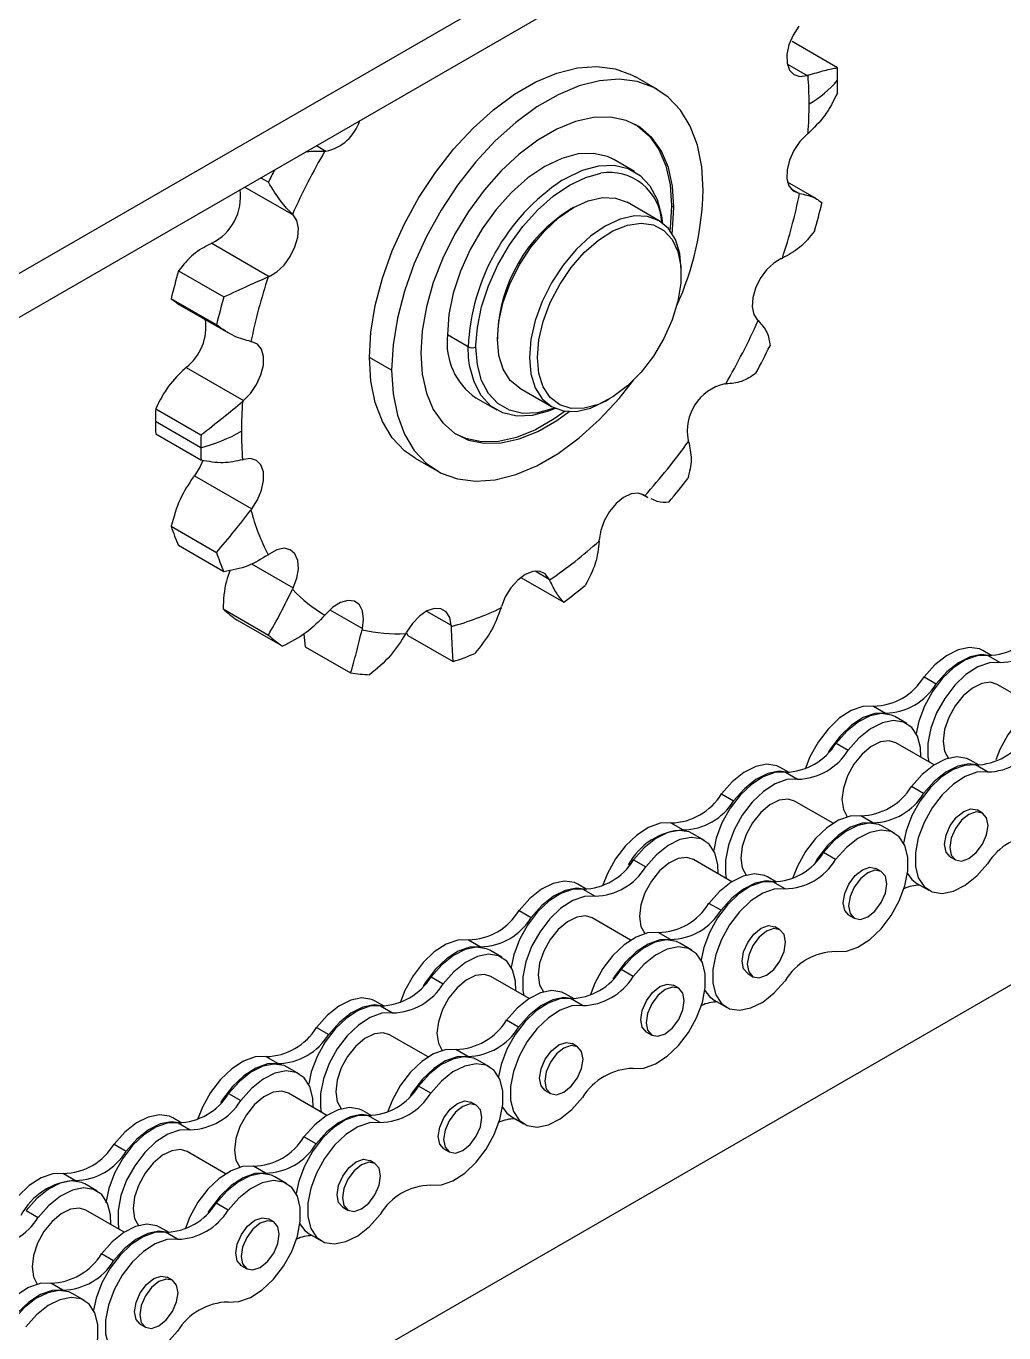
# Model space of a CAD drawing. Header units: metres. Extents: x 0 to 21025, y 0 to 14850.
# Drawn here: x 14097.8 to 14184.5, y 6069.7 to 6185.7 of the extents above; entities that cross this region are included whole.
import ezdxf

# ---------------------------------------------------------------- set-up
doc = ezdxf.new("R2010")
doc.units = ezdxf.units.M
doc.header["$LTSCALE"] = 25
doc.layers.add('SL4', color=4, linetype='Continuous')

msp = doc.modelspace()

# ---------------------------------------------------------------- linework, layer by layer
at = {"layer": 'SL4'}
for p, q in [((14013.024, 6115.163), (14494.867, 6393.325)), ((14013.024, 6111.274), (14498.384, 6391.467)), ((14111.687, 6058.206), (14670.129, 6380.588)), ((14169.779, 6181.998), (14165.758, 6184.319)), ((14165.342, 6182.311), (14167.081, 6181.307)), ((14153.822, 6180.068), (14151.863, 6181.199)), ((14123.566, 6175.088), (14124.401, 6174.606)), ((14151.771, 6172.79), (14149.932, 6173.851)), ((14119.308, 6171.835), (14118.619, 6172.233)), ((14117.202, 6171.415), (14121.498, 6168.935)), ((14167.917, 6170.37), (14165.363, 6171.845)), ((14165.646, 6171.26), (14166.347, 6170.856)), ((14153.954, 6168.424), (14151.125, 6170.057)), ((14146.362, 6169.584), (14146.009, 6169.38)), ((14155.054, 6169.755), (14155.279, 6169.624)), ((14114.284, 6166.426), (14119.382, 6163.483)), ((14155.927, 6163.655), (14155.927, 6164.063)), ((14111.341, 6163.985), (14115.362, 6161.664)), ((14114.699, 6159.176), (14110.678, 6161.498)), ((14110.678, 6161.498), (14111.192, 6161.158)), ((14111.169, 6161.119), (14115.714, 6158.496)), ((14137.027, 6157.225), (14135.188, 6158.286)), ((14139.628, 6158.328), (14139.628, 6157.919)), ((14137.066, 6156.294), (14137.027, 6157.225)), ((14137.718, 6157.225), (14137.719, 6157.388)), ((14130.231, 6155.164), (14128.272, 6156.295)), ((14112.005, 6155.398), (14117.103, 6152.455)), ((14137.718, 6152.694), (14139.557, 6151.632)), ((14141.601, 6153.558), (14144.429, 6151.926)), ((14149.193, 6152.398), (14149.546, 6152.602)), ((14109.308, 6151.731), (14113.328, 6149.41)), ((14113.312, 6148.28), (14109.291, 6150.602)), ((14113.328, 6147.17), (14109.308, 6149.491)), ((14132.321, 6147.347), (14134.28, 6146.216)), ((14112.739, 6145.795), (14117.838, 6142.852)), ((14152.384, 6144.189), (14152.962, 6143.855)), ((14152.49, 6144.144), (14152.631, 6144.063)), ((14152.945, 6143.902), (14152.693, 6144.021)), ((14110.678, 6141.307), (14114.699, 6138.986)), ((14115.362, 6137.264), (14111.341, 6139.585)), ((14117.796, 6137.97), (14121.498, 6135.833)), ((14141.696, 6136.765), (14145.5, 6134.569)), ((14142.968, 6137.339), (14144.208, 6136.623)), ((14115.288, 6133.971), (14119.308, 6131.65)), ((14124.769, 6133.903), (14127.642, 6132.244)), ((14120.555, 6130.653), (14116.534, 6132.975)), ((14133.341, 6133.782), (14135.529, 6132.519)), ((14122.435, 6131.744), (14122.58, 6130.607)), ((14131.539, 6131.909), (14131.676, 6131.621)), ((14131.676, 6131.621), (14135.697, 6129.3)), ((14122.58, 6130.607), (14126.601, 6128.285)), ((14183.464, 6129.816), (14182.665, 6130.277)), ((14183.132, 6129.844), (14184.207, 6129.223)), ((14177.46, 6127.934), (14178.535, 6127.314)), ((14187.349, 6125.31), (14183.942, 6127.277)), ((14172.97, 6125.342), (14174.044, 6124.722)), ((14175.941, 6123.79), (14174.867, 6124.411)), ((14169.662, 6122.067), (14170.737, 6121.447)), ((14178.368, 6120.126), (14174.961, 6122.093)), ((14182.348, 6120.091), (14181.549, 6120.553)), ((14183.091, 6119.499), (14182.016, 6120.119)), ((14165.504, 6119.447), (14164.704, 6119.909)), ((14165.172, 6119.475), (14166.246, 6118.855)), ((14177.419, 6117.589), (14176.344, 6118.21)), ((14159.499, 6117.566), (14160.574, 6116.945)), ((14169.388, 6114.942), (14165.981, 6116.908)), ((14172.929, 6114.997), (14171.854, 6115.618)), ((14182.641, 6115.856), (14182.176, 6116.125)), ((14155.009, 6114.974), (14156.084, 6114.353)), ((14174.826, 6114.066), (14173.751, 6114.686)), ((14157.981, 6113.422), (14156.906, 6114.042)), ((14169.621, 6111.723), (14168.546, 6112.343)), ((14179.777, 6111.97), (14180.243, 6111.702)), ((14151.701, 6111.699), (14152.776, 6111.079)), ((14160.408, 6109.757), (14157.001, 6111.724)), ((14173.661, 6110.672), (14173.195, 6110.941)), ((14147.543, 6109.079), (14146.744, 6109.541)), ((14164.388, 6109.723), (14163.588, 6110.185)), ((14165.131, 6109.131), (14164.056, 6109.751)), ((14176.812, 6109.616), (14177.886, 6108.996)), ((14147.211, 6109.107), (14148.286, 6108.486)), ((14159.458, 6107.221), (14158.383, 6107.841)), ((14141.539, 6107.197), (14142.614, 6106.577)), ((14151.428, 6104.573), (14148.021, 6106.54)), ((14170.797, 6106.786), (14171.263, 6106.518)), ((14154.968, 6104.629), (14153.893, 6105.249)), ((14164.681, 6105.488), (14164.215, 6105.757)), ((14137.049, 6104.605), (14138.123, 6103.985)), ((14156.865, 6103.697), (14155.79, 6104.318)), ((14140.02, 6103.053), (14138.946, 6103.674)), ((14151.66, 6101.354), (14150.585, 6101.975)), ((14161.817, 6101.602), (14162.283, 6101.333)), ((14133.741, 6101.331), (14134.816, 6100.71)), ((14142.447, 6099.389), (14139.04, 6101.356)), ((14155.701, 6100.304), (14155.235, 6100.572)), ((14129.583, 6098.711), (14128.783, 6099.172)), ((14146.427, 6099.355), (14145.628, 6099.816)), ((14147.17, 6098.762), (14146.095, 6099.383)), ((14158.851, 6099.248), (14159.926, 6098.628)), ((14129.251, 6098.739), (14130.325, 6098.118)), ((14123.578, 6096.829), (14124.653, 6096.209)), ((14141.498, 6096.853), (14140.423, 6097.473)), ((14133.467, 6094.205), (14130.06, 6096.172)), ((14152.837, 6096.418), (14153.302, 6096.149)), ((14137.008, 6094.261), (14135.933, 6094.881)), ((14146.72, 6095.119), (14146.255, 6095.388)), ((14119.088, 6094.237), (14120.163, 6093.616)), ((14122.06, 6092.685), (14120.985, 6093.305)), ((14138.905, 6093.329), (14137.83, 6093.95)), ((14124.487, 6089.021), (14121.08, 6090.987)), ((14133.7, 6090.986), (14132.625, 6091.606)), ((14143.856, 6091.234), (14144.322, 6090.965)), ((14115.78, 6090.962), (14116.855, 6090.342)), ((14137.74, 6089.935), (14137.274, 6090.204)), ((14111.622, 6088.342), (14110.823, 6088.804)), ((14128.467, 6088.986), (14127.667, 6089.448)), ((14129.21, 6088.394), (14128.135, 6089.014)), ((14140.891, 6088.88), (14141.965, 6088.259)), ((14111.29, 6088.37), (14112.365, 6087.75)), ((14105.618, 6086.461), (14106.693, 6085.84)), ((14123.537, 6086.484), (14122.462, 6087.105)), ((14115.507, 6083.837), (14112.1, 6085.803)), ((14134.876, 6086.05), (14135.342, 6085.781)), ((14119.047, 6083.892), (14117.972, 6084.513)), ((14128.76, 6084.751), (14128.294, 6085.02)), ((14101.128, 6083.869), (14102.202, 6083.248)), ((14104.099, 6082.317), (14103.025, 6082.937)), ((14120.944, 6082.961), (14119.869, 6083.581)), ((14097.82, 6080.594), (14098.895, 6079.973)), ((14106.526, 6078.652), (14103.119, 6080.619)), ((14115.739, 6080.618), (14114.664, 6081.238)), ((14125.896, 6080.865), (14126.362, 6080.597)), ((14119.78, 6079.567), (14119.314, 6079.836)), ((14110.506, 6078.618), (14109.707, 6079.08)), ((14111.249, 6078.025), (14110.174, 6078.646)), ((14122.93, 6078.511), (14124.005, 6077.891)), ((14105.577, 6076.116), (14104.502, 6076.736)), ((14116.916, 6075.681), (14117.381, 6075.412)), ((14101.087, 6073.524), (14100.012, 6074.144)), ((14110.799, 6074.383), (14110.334, 6074.651)), ((14102.984, 6072.592), (14101.909, 6073.213)), ((14107.935, 6070.497), (14108.401, 6070.228))]:
    msp.add_line(p, q, dxfattribs=at)
at = {"layer": 'SL4', "flags": 128}
for points in [[(14166.347, 6185.694), (14165.839, 6184.893), (14165.481, 6184.029), (14165.304, 6183.178), (14165.322, 6182.413), (14165.535, 6181.8), (14165.923, 6181.391), (14166.454, 6181.222), (14167.081, 6181.307)], [(14128.272, 6156.295), (14128.401, 6158.542), (14128.785, 6160.897), (14129.417, 6163.314), (14130.284, 6165.748), (14131.372, 6168.156), (14132.66, 6170.491), (14134.123, 6172.71), (14135.734, 6174.772), (14137.464, 6176.639), (14139.28, 6178.275), (14141.149, 6179.65), (14143.035, 6180.739), (14144.904, 6181.521), (14146.72, 6181.982), (14148.45, 6182.113), (14150.062, 6181.911), (14151.525, 6181.382), (14151.863, 6181.199)], [(14157.871, 6171.12), (14157.742, 6173.219), (14157.358, 6175.13), (14156.726, 6176.818), (14155.859, 6178.251), (14154.771, 6179.402), (14153.484, 6180.251), (14152.02, 6180.781), (14150.409, 6180.982), (14148.679, 6180.851), (14146.863, 6180.39), (14144.994, 6179.608), (14143.108, 6178.519), (14141.239, 6177.144), (14139.423, 6175.508), (14137.693, 6173.641), (14136.081, 6171.579), (14134.618, 6169.36), (14133.331, 6167.025), (14132.243, 6164.618), (14131.375, 6162.183), (14130.744, 6159.766), (14130.36, 6157.412), (14130.231, 6155.164)], [(14155.279, 6169.624), (14155.154, 6171.485), (14154.781, 6173.158), (14154.167, 6174.608), (14153.328, 6175.802), (14152.282, 6176.713), (14151.052, 6177.321), (14149.665, 6177.613), (14148.153, 6177.58), (14146.549, 6177.226), (14144.89, 6176.557), (14143.212, 6175.588), (14141.552, 6174.341), (14139.949, 6172.844), (14138.437, 6171.13), (14137.05, 6169.238), (14135.82, 6167.21), (14134.773, 6165.091), (14133.934, 6162.928), (14133.321, 6160.77), (14132.948, 6158.665), (14132.822, 6156.66)], [(14151.765, 6177.025), (14152.057, 6176.843), (14153.103, 6175.932), (14153.942, 6174.738), (14154.555, 6173.288), (14154.929, 6171.615), (14155.054, 6169.755)], [(14167.081, 6176.092), (14166.454, 6175.452), (14165.923, 6174.67), (14165.535, 6173.812), (14165.322, 6172.953), (14165.304, 6172.167), (14165.481, 6171.521), (14165.839, 6171.071), (14166.347, 6170.856)], [(14149.932, 6173.851), (14149.377, 6174.118), (14148.144, 6174.403), (14146.78, 6174.35), (14145.325, 6173.961), (14143.825, 6173.247), (14142.326, 6172.229), (14140.871, 6170.94), (14139.507, 6169.417), (14138.274, 6167.708), (14137.209, 6165.864), (14136.345, 6163.941), (14135.709, 6161.998), (14135.319, 6160.094), (14135.188, 6158.286)], [(14145.371, 6172.01), (14145.664, 6172.185), (14147.164, 6172.899), (14148.618, 6173.289), (14149.983, 6173.342), (14151.216, 6173.057), (14152.281, 6172.442), (14153.144, 6171.516), (14153.78, 6170.308), (14154.17, 6168.854), (14154.262, 6168.128)], [(14137.719, 6157.388), (14137.844, 6158.96), (14138.218, 6160.788), (14138.829, 6162.654), (14139.658, 6164.5), (14140.68, 6166.27), (14141.864, 6167.911), (14143.174, 6169.372), (14144.57, 6170.61), (14146.01, 6171.587), (14147.449, 6172.272), (14148.805, 6172.64)], [(14141.601, 6153.558), (14141.601, 6153.559), (14140.763, 6154.254), (14140.141, 6155.239), (14139.757, 6156.477), (14139.628, 6157.919), (14139.757, 6159.511), (14140.141, 6161.192), (14140.763, 6162.896), (14141.601, 6164.558), (14142.621, 6166.114), (14143.786, 6167.505), (14145.049, 6168.677), (14146.363, 6169.585), (14147.677, 6170.194), (14148.941, 6170.481), (14150.105, 6170.434), (14151.125, 6170.057)], [(14119.382, 6163.483), (14120.054, 6163.883), (14120.694, 6164.49), (14121.246, 6165.251), (14121.664, 6166.1), (14121.911, 6166.964), (14121.966, 6167.769), (14121.824, 6168.446), (14121.498, 6168.935)], [(14155.927, 6164.063), (14155.797, 6165.505), (14155.414, 6166.743), (14154.792, 6167.729), (14153.954, 6168.424), (14152.933, 6168.802), (14151.769, 6168.848), (14150.506, 6168.561), (14149.192, 6167.952), (14147.878, 6167.044), (14146.614, 6165.872), (14145.45, 6164.481), (14144.429, 6162.925), (14143.591, 6161.263), (14142.969, 6159.559), (14142.586, 6157.879), (14142.456, 6156.287)], [(14155.054, 6169.755), (14154.929, 6167.75), (14154.908, 6167.587)], [(14155.112, 6167.3), (14155.154, 6167.62), (14155.279, 6169.624)], [(14143.163, 6156.287), (14143.294, 6157.845), (14143.681, 6159.491), (14144.307, 6161.157), (14145.148, 6162.774), (14146.169, 6164.276), (14147.329, 6165.602), (14148.579, 6166.697), (14149.868, 6167.517), (14151.145, 6168.028), (14152.356, 6168.209), (14153.451, 6168.053), (14154.387, 6167.566), (14155.125, 6166.768), (14155.634, 6165.692), (14155.894, 6164.381), (14155.894, 6162.89), (14155.634, 6161.28), (14155.125, 6159.615), (14154.387, 6157.966), (14153.451, 6156.398), (14152.356, 6154.977), (14151.145, 6153.76), (14149.868, 6152.797), (14148.579, 6152.128), (14147.329, 6151.781), (14146.169, 6151.768), (14145.148, 6152.091), (14144.307, 6152.737), (14143.681, 6153.679), (14143.294, 6154.879), (14143.163, 6156.287)], [(14164.802, 6165.063), (14164.13, 6164.663), (14163.49, 6164.056), (14162.938, 6163.296), (14162.52, 6162.447), (14162.273, 6161.582), (14162.218, 6160.777), (14162.36, 6160.101), (14162.687, 6159.611)], [(14117.103, 6152.455), (14117.731, 6153.094), (14118.261, 6153.877), (14118.65, 6154.734), (14118.862, 6155.593), (14118.881, 6156.379), (14118.703, 6157.025), (14118.345, 6157.475), (14117.838, 6157.69)], [(14144.683, 6151.794), (14144.57, 6151.751), (14143.174, 6151.377), (14141.864, 6151.326), (14140.68, 6151.6), (14139.658, 6152.19), (14138.829, 6153.079), (14138.218, 6154.239), (14137.844, 6155.635), (14137.718, 6157.225)], [(14132.321, 6147.347), (14131.372, 6148.013), (14130.284, 6149.165), (14129.417, 6150.598), (14128.785, 6152.285), (14128.401, 6154.196), (14128.272, 6156.295)], [(14132.822, 6156.66), (14132.948, 6154.8), (14133.321, 6153.126), (14133.934, 6151.676), (14134.773, 6150.482), (14135.82, 6149.571), (14137.05, 6148.963), (14138.437, 6148.672), (14139.949, 6148.704), (14141.552, 6149.059), (14143.212, 6149.728), (14144.89, 6150.697), (14145.982, 6151.484)], [(14144.748, 6151.765), (14144.164, 6151.523), (14142.71, 6151.133), (14141.345, 6151.08), (14140.112, 6151.365), (14139.047, 6151.98), (14138.184, 6152.906), (14137.548, 6154.114), (14137.158, 6155.569), (14137.066, 6156.294)], [(14142.456, 6156.287), (14142.586, 6154.844), (14142.969, 6153.606), (14143.591, 6152.621), (14144.429, 6151.926), (14145.45, 6151.548), (14146.614, 6151.501), (14147.878, 6151.788), (14149.192, 6152.397), (14149.193, 6152.398)], [(14130.231, 6155.164), (14130.36, 6153.066), (14130.744, 6151.155), (14131.375, 6149.467), (14132.243, 6148.034), (14133.331, 6146.883), (14134.618, 6146.034), (14136.081, 6145.504), (14137.693, 6145.303), (14139.423, 6145.434), (14141.239, 6145.895), (14143.108, 6146.677), (14144.994, 6147.766), (14146.863, 6149.141), (14148.679, 6150.777), (14150.409, 6152.643), (14151.732, 6154.31)], [(14145.631, 6151.517), (14144.665, 6150.827), (14142.986, 6149.858), (14141.327, 6149.189), (14139.723, 6148.834), (14138.211, 6148.802), (14136.825, 6149.094), (14135.886, 6149.52)], [(14113.498, 6147.154), (14113.247, 6146.597), (14112.739, 6145.795)], [(14117.838, 6142.852), (14118.345, 6143.654), (14118.703, 6144.517), (14118.881, 6145.368), (14118.862, 6146.133), (14118.65, 6146.746), (14118.261, 6147.155), (14117.731, 6147.325), (14117.103, 6147.24)], [(14152.631, 6144.063), (14152.109, 6144.251), (14151.487, 6144.184), (14150.818, 6143.87), (14150.16, 6143.334), (14149.569, 6142.624), (14149.096, 6141.799), (14148.783, 6140.932), (14148.655, 6140.096)], [(14121.498, 6135.833), (14121.824, 6136.7), (14121.966, 6137.54), (14121.911, 6138.282), (14121.664, 6138.861), (14121.246, 6139.228), (14120.694, 6139.35), (14120.054, 6139.218), (14119.382, 6138.843)], [(14144.208, 6136.623), (14143.862, 6137.089), (14143.364, 6137.323), (14142.757, 6137.304), (14142.092, 6137.034), (14141.427, 6136.537), (14140.82, 6135.854), (14140.322, 6135.046), (14139.977, 6134.181)], [(14127.642, 6132.244), (14127.748, 6133.072), (14127.656, 6133.788), (14127.376, 6134.331), (14126.93, 6134.654), (14126.357, 6134.73), (14125.707, 6134.551), (14125.036, 6134.134), (14124.401, 6133.514)], [(14135.529, 6132.519), (14135.402, 6133.207), (14135.088, 6133.712), (14134.615, 6133.991), (14134.025, 6134.02), (14133.366, 6133.795), (14132.697, 6133.337), (14132.075, 6132.685), (14131.553, 6131.895)], [(14182.665, 6130.277), (14182.372, 6130.416), (14181.486, 6130.553), (14180.488, 6130.351), (14179.44, 6129.822), (14178.409, 6128.999), (14177.46, 6127.934)], [(14183.132, 6129.844), (14182.183, 6129.812), (14181.152, 6129.445), (14180.104, 6128.764), (14179.106, 6127.814), (14178.22, 6126.653), (14177.501, 6125.355), (14176.995, 6124.001), (14176.763, 6122.919)], [(14183.382, 6129.818), (14182.561, 6129.933), (14181.562, 6129.73), (14180.515, 6129.201), (14179.484, 6128.378), (14178.535, 6127.314)], [(14184.207, 6129.223), (14183.258, 6129.192), (14182.227, 6128.824), (14181.179, 6128.144), (14180.181, 6127.194), (14179.294, 6126.033), (14178.576, 6124.734), (14178.07, 6123.38), (14177.809, 6122.056), (14177.809, 6120.844), (14177.883, 6120.406)], [(14183.942, 6127.277), (14183.362, 6127.456), (14182.585, 6127.359), (14181.753, 6126.951), (14180.939, 6126.267), (14180.216, 6125.367), (14179.648, 6124.333), (14179.286, 6123.256), (14179.162, 6122.231)], [(14189.814, 6125.986), (14188.865, 6125.955), (14187.834, 6125.587), (14186.786, 6124.907), (14185.788, 6123.956), (14184.902, 6122.796), (14184.183, 6121.497), (14183.816, 6120.583)], [(14172.97, 6125.342), (14172.02, 6125.311), (14170.989, 6124.943), (14169.942, 6124.263), (14168.943, 6123.312), (14168.057, 6122.151), (14167.338, 6120.853), (14166.912, 6119.761)], [(14174.044, 6124.722), (14173.095, 6124.69), (14172.064, 6124.323), (14171.017, 6123.642), (14170.018, 6122.692), (14169.132, 6121.531), (14168.944, 6121.233)], [(14174.867, 6124.411), (14174.574, 6124.549), (14173.688, 6124.686), (14172.69, 6124.484), (14171.642, 6123.955), (14170.611, 6123.132), (14169.662, 6122.067)], [(14177.162, 6120.822), (14177.135, 6121.667), (14176.874, 6122.69), (14176.368, 6123.46), (14175.649, 6123.928), (14174.763, 6124.066), (14173.764, 6123.864), (14172.717, 6123.335), (14171.686, 6122.512), (14170.737, 6121.447)], [(14174.961, 6122.093), (14174.382, 6122.272), (14173.605, 6122.175), (14172.772, 6121.767), (14171.959, 6121.082), (14171.236, 6120.183), (14170.668, 6119.149), (14170.306, 6118.071), (14170.182, 6117.047)], [(14179.162, 6122.231), (14179.286, 6121.349), (14179.631, 6120.709)], [(14164.704, 6119.909), (14164.412, 6120.047), (14163.525, 6120.185), (14162.527, 6119.982), (14161.48, 6119.453), (14160.449, 6118.63), (14159.499, 6117.566)], [(14182.016, 6120.119), (14181.067, 6120.088), (14180.036, 6119.721), (14178.988, 6119.04), (14177.99, 6118.09), (14177.104, 6116.929), (14176.385, 6115.631), (14175.879, 6114.277), (14175.648, 6113.195)], [(14181.549, 6120.553), (14181.257, 6120.691), (14180.37, 6120.829), (14179.372, 6120.627), (14178.324, 6120.097), (14177.293, 6119.275), (14176.344, 6118.21)], [(14182.266, 6120.094), (14181.445, 6120.208), (14180.447, 6120.006), (14179.399, 6119.477), (14178.368, 6118.654), (14177.419, 6117.589)], [(14165.172, 6119.475), (14164.222, 6119.444), (14163.191, 6119.076), (14162.144, 6118.396), (14161.145, 6117.446), (14160.259, 6116.285), (14159.54, 6114.987), (14159.035, 6113.633), (14158.803, 6112.55)], [(14166.246, 6118.855), (14165.297, 6118.823), (14164.266, 6118.456), (14163.219, 6117.776), (14162.22, 6116.825), (14161.334, 6115.664), (14160.615, 6114.366), (14160.109, 6113.012), (14159.848, 6111.687), (14159.848, 6110.475), (14159.922, 6110.038)], [(14165.422, 6119.45), (14164.6, 6119.564), (14163.602, 6119.362), (14162.554, 6118.833), (14161.524, 6118.01), (14160.574, 6116.945)], [(14183.091, 6119.499), (14182.142, 6119.468), (14181.111, 6119.1), (14180.063, 6118.42), (14179.065, 6117.469), (14178.179, 6116.308), (14177.46, 6115.01), (14176.954, 6113.656), (14176.693, 6112.332), (14176.693, 6111.12), (14176.954, 6110.096), (14177.46, 6109.326), (14178.179, 6108.858), (14179.065, 6108.72), (14180.063, 6108.922), (14181.111, 6109.452), (14182.142, 6110.274), (14183.091, 6111.339)], [(14165.981, 6116.908), (14165.401, 6117.087), (14164.624, 6116.991), (14163.792, 6116.583), (14162.978, 6115.898), (14162.256, 6114.999), (14161.688, 6113.965), (14161.326, 6112.887), (14161.201, 6111.862)], [(14170.182, 6117.047), (14170.306, 6116.165), (14170.651, 6115.525)], [(14171.854, 6115.618), (14170.904, 6115.586), (14169.873, 6115.219), (14168.826, 6114.539), (14167.828, 6113.588), (14166.941, 6112.427), (14166.223, 6111.129), (14165.796, 6110.037)], [(14179.281, 6113.069), (14179.41, 6113.893), (14179.777, 6114.74), (14180.328, 6115.482), (14180.977, 6116.006), (14181.626, 6116.232), (14182.176, 6116.125)], [(14179.746, 6112.8), (14179.875, 6112.125), (14180.243, 6111.702), (14180.793, 6111.595), (14181.442, 6111.82), (14182.091, 6112.344), (14182.641, 6113.086), (14183.009, 6113.934), (14183.138, 6114.758), (14183.009, 6115.433), (14182.641, 6115.856), (14182.091, 6115.963), (14181.442, 6115.737), (14180.793, 6115.214), (14180.243, 6114.471), (14179.875, 6113.624), (14179.746, 6112.8)], [(14155.009, 6114.974), (14154.06, 6114.942), (14153.029, 6114.575), (14151.981, 6113.894), (14150.983, 6112.944), (14150.097, 6111.783), (14149.378, 6110.485), (14148.952, 6109.393)], [(14156.906, 6114.042), (14156.614, 6114.18), (14155.728, 6114.318), (14154.729, 6114.116), (14153.682, 6113.587), (14152.651, 6112.764), (14151.701, 6111.699)], [(14172.929, 6114.997), (14171.979, 6114.966), (14170.948, 6114.598), (14169.901, 6113.918), (14168.902, 6112.968), (14168.016, 6111.807), (14167.829, 6111.508)], [(14173.751, 6114.686), (14173.459, 6114.825), (14172.572, 6114.962), (14171.574, 6114.76), (14170.526, 6114.231), (14169.495, 6113.408), (14168.546, 6112.343)], [(14169.621, 6103.563), (14170.57, 6103.594), (14171.601, 6103.962), (14172.649, 6104.642), (14173.647, 6105.593), (14174.533, 6106.753), (14175.252, 6108.052), (14175.758, 6109.406), (14176.019, 6110.73), (14176.019, 6111.942), (14175.758, 6112.966), (14175.252, 6113.736), (14174.533, 6114.204), (14173.647, 6114.342), (14172.649, 6114.139), (14171.601, 6113.61), (14170.57, 6112.787), (14169.621, 6111.723)], [(14159.201, 6110.454), (14159.174, 6111.298), (14158.913, 6112.321), (14158.407, 6113.091), (14157.689, 6113.56), (14156.802, 6113.697), (14155.804, 6113.495), (14154.756, 6112.966), (14153.726, 6112.143), (14152.776, 6111.079)], [(14179.777, 6111.97), (14179.777, 6111.971), (14179.41, 6112.394), (14179.281, 6113.069)], [(14157.001, 6111.724), (14156.421, 6111.903), (14155.644, 6111.807), (14154.812, 6111.398), (14153.998, 6110.714), (14153.275, 6109.815), (14152.708, 6108.781), (14152.345, 6107.703), (14152.221, 6106.678)], [(14161.201, 6111.862), (14161.326, 6110.981), (14161.671, 6110.341)], [(14170.3, 6107.884), (14170.429, 6108.708), (14170.797, 6109.556), (14171.347, 6110.298), (14171.996, 6110.822), (14172.645, 6111.048), (14173.195, 6110.941)], [(14170.766, 6107.616), (14170.895, 6106.941), (14171.263, 6106.518), (14171.813, 6106.411), (14172.462, 6106.636), (14173.111, 6107.16), (14173.661, 6107.902), (14174.029, 6108.75), (14174.158, 6109.574), (14174.029, 6110.249), (14173.661, 6110.672), (14173.111, 6110.779), (14172.462, 6110.553), (14171.813, 6110.029), (14171.263, 6109.287), (14170.895, 6108.44), (14170.766, 6107.616)], [(14146.744, 6109.541), (14146.451, 6109.679), (14145.565, 6109.816), (14144.567, 6109.614), (14143.519, 6109.085), (14142.488, 6108.262), (14141.539, 6107.197)], [(14164.056, 6109.751), (14163.106, 6109.72), (14162.075, 6109.352), (14161.028, 6108.672), (14160.03, 6107.721), (14159.143, 6106.561), (14158.425, 6105.262), (14157.919, 6103.908), (14157.687, 6102.826)], [(14163.588, 6110.185), (14163.296, 6110.323), (14162.41, 6110.46), (14161.411, 6110.258), (14160.364, 6109.729), (14159.333, 6108.906), (14158.383, 6107.841)], [(14164.306, 6109.726), (14163.484, 6109.84), (14162.486, 6109.638), (14161.439, 6109.109), (14160.408, 6108.286), (14159.458, 6107.221)], [(14175.99, 6110.488), (14176.385, 6109.947), (14176.812, 6109.616)], [(14147.211, 6109.107), (14146.262, 6109.075), (14145.231, 6108.708), (14144.183, 6108.028), (14143.185, 6107.077), (14142.299, 6105.916), (14141.58, 6104.618), (14141.074, 6103.264), (14140.842, 6102.182)], [(14148.286, 6108.486), (14147.337, 6108.455), (14146.306, 6108.088), (14145.258, 6107.407), (14144.26, 6106.457), (14143.373, 6105.296), (14142.655, 6103.998), (14142.149, 6102.644), (14141.888, 6101.319), (14141.888, 6100.107), (14141.962, 6099.669)], [(14147.461, 6109.082), (14146.64, 6109.196), (14145.641, 6108.994), (14144.594, 6108.464), (14143.563, 6107.642), (14142.614, 6106.577)], [(14165.131, 6109.131), (14164.181, 6109.099), (14163.15, 6108.732), (14162.103, 6108.051), (14161.104, 6107.101), (14160.218, 6105.94), (14159.499, 6104.642), (14158.994, 6103.288), (14158.733, 6101.963), (14158.733, 6100.751), (14158.994, 6099.728), (14159.499, 6098.958), (14160.218, 6098.489), (14161.104, 6098.352), (14162.103, 6098.554), (14163.15, 6099.083), (14164.181, 6099.906), (14165.131, 6100.971)], [(14170.797, 6106.786), (14170.797, 6106.786), (14170.429, 6107.21), (14170.3, 6107.884)], [(14148.021, 6106.54), (14147.441, 6106.719), (14146.664, 6106.623), (14145.832, 6106.214), (14145.018, 6105.53), (14144.295, 6104.631), (14143.727, 6103.596), (14143.365, 6102.519), (14143.241, 6101.494)], [(14152.221, 6106.678), (14152.345, 6105.797), (14152.691, 6105.157)], [(14153.893, 6105.249), (14152.944, 6105.218), (14151.913, 6104.851), (14150.865, 6104.17), (14149.867, 6103.22), (14148.981, 6102.059), (14148.262, 6100.761), (14147.836, 6099.669)], [(14161.32, 6102.7), (14161.449, 6103.524), (14161.817, 6104.372), (14162.367, 6105.114), (14163.016, 6105.638), (14163.665, 6105.863), (14164.215, 6105.757)], [(14161.786, 6102.431), (14161.915, 6101.757), (14162.282, 6101.333), (14162.833, 6101.226), (14163.482, 6101.452), (14164.131, 6101.976), (14164.681, 6102.718), (14165.049, 6103.566), (14165.178, 6104.39), (14165.049, 6105.065), (14164.681, 6105.488), (14164.131, 6105.595), (14163.482, 6105.369), (14162.833, 6104.845), (14162.282, 6104.103), (14161.915, 6103.255), (14161.786, 6102.431)], [(14137.049, 6104.605), (14136.099, 6104.574), (14135.068, 6104.206), (14134.021, 6103.526), (14133.022, 6102.576), (14132.136, 6101.415), (14131.417, 6100.116), (14130.991, 6099.025)], [(14138.123, 6103.985), (14137.174, 6103.953), (14136.143, 6103.586), (14135.096, 6102.906), (14134.097, 6101.955), (14133.211, 6100.794), (14133.023, 6100.496)], [(14138.946, 6103.674), (14138.653, 6103.812), (14137.767, 6103.95), (14136.769, 6103.747), (14135.721, 6103.218), (14134.69, 6102.395), (14133.741, 6101.331)], [(14154.968, 6104.629), (14154.019, 6104.597), (14152.988, 6104.23), (14151.94, 6103.55), (14150.942, 6102.599), (14150.056, 6101.438), (14149.868, 6101.14)], [(14155.79, 6104.318), (14155.498, 6104.456), (14154.612, 6104.594), (14153.613, 6104.391), (14152.566, 6103.862), (14151.535, 6103.04), (14150.585, 6101.975)], [(14151.66, 6093.195), (14152.61, 6093.226), (14153.641, 6093.593), (14154.688, 6094.274), (14155.687, 6095.224), (14156.573, 6096.385), (14157.292, 6097.683), (14157.797, 6099.037), (14158.058, 6100.362), (14158.058, 6101.574), (14157.797, 6102.597), (14157.292, 6103.367), (14156.573, 6103.836), (14155.687, 6103.973), (14154.688, 6103.771), (14153.641, 6103.242), (14152.61, 6102.419), (14151.66, 6101.354)], [(14141.241, 6100.086), (14141.214, 6100.93), (14140.953, 6101.953), (14140.447, 6102.723), (14139.728, 6103.192), (14138.842, 6103.329), (14137.843, 6103.127), (14136.796, 6102.598), (14135.765, 6101.775), (14134.816, 6100.71)], [(14161.817, 6101.602), (14161.817, 6101.602), (14161.449, 6102.025), (14161.32, 6102.7)], [(14139.04, 6101.356), (14138.461, 6101.535), (14137.684, 6101.438), (14136.851, 6101.03), (14136.038, 6100.346), (14135.315, 6099.447), (14134.747, 6098.412), (14134.385, 6097.335), (14134.261, 6096.31)], [(14143.241, 6101.494), (14143.365, 6100.613), (14143.71, 6099.973)], [(14152.34, 6097.516), (14152.469, 6098.34), (14152.837, 6099.188), (14153.387, 6099.93), (14154.036, 6100.454), (14154.685, 6100.679), (14155.235, 6100.572)], [(14152.805, 6097.247), (14152.935, 6096.572), (14153.302, 6096.149), (14153.852, 6096.042), (14154.501, 6096.268), (14155.15, 6096.792), (14155.701, 6097.534), (14156.068, 6098.381), (14156.197, 6099.205), (14156.068, 6099.88), (14155.701, 6100.304), (14155.15, 6100.41), (14154.501, 6100.185), (14153.852, 6099.661), (14153.302, 6098.919), (14152.935, 6098.071), (14152.805, 6097.247)], [(14128.783, 6099.172), (14128.491, 6099.31), (14127.604, 6099.448), (14126.606, 6099.246), (14125.559, 6098.717), (14124.528, 6097.894), (14123.578, 6096.829)], [(14146.095, 6099.383), (14145.146, 6099.351), (14144.115, 6098.984), (14143.067, 6098.303), (14142.069, 6097.353), (14141.183, 6096.192), (14140.464, 6094.894), (14139.958, 6093.54), (14139.727, 6092.458)], [(14145.628, 6099.816), (14145.336, 6099.955), (14144.449, 6100.092), (14143.451, 6099.89), (14142.403, 6099.361), (14141.372, 6098.538), (14140.423, 6097.473)], [(14146.345, 6099.357), (14145.524, 6099.472), (14144.526, 6099.269), (14143.478, 6098.74), (14142.447, 6097.917), (14141.498, 6096.853)], [(14158.029, 6100.119), (14158.425, 6099.578), (14158.851, 6099.248)], [(14129.251, 6098.739), (14128.301, 6098.707), (14127.27, 6098.34), (14126.223, 6097.659), (14125.224, 6096.709), (14124.338, 6095.548), (14123.619, 6094.25), (14123.114, 6092.896), (14122.882, 6091.814)], [(14130.325, 6098.118), (14129.376, 6098.087), (14128.345, 6097.719), (14127.298, 6097.039), (14126.299, 6096.088), (14125.413, 6094.928), (14124.694, 6093.629), (14124.188, 6092.275), (14123.927, 6090.951), (14123.927, 6089.739), (14124.001, 6089.301)], [(14129.501, 6098.713), (14128.679, 6098.827), (14127.681, 6098.625), (14126.633, 6098.096), (14125.603, 6097.273), (14124.653, 6096.209)], [(14147.17, 6098.762), (14146.221, 6098.731), (14145.19, 6098.363), (14144.142, 6097.683), (14143.144, 6096.733), (14142.258, 6095.572), (14141.539, 6094.273), (14141.033, 6092.919), (14140.772, 6091.595), (14140.772, 6090.383), (14141.033, 6089.36), (14141.539, 6088.589), (14142.258, 6088.121), (14143.144, 6087.984), (14144.142, 6088.186), (14145.19, 6088.715), (14146.221, 6089.538), (14147.17, 6090.602)], [(14152.837, 6096.418), (14152.837, 6096.418), (14152.469, 6096.841), (14152.34, 6097.516)], [(14130.06, 6096.172), (14129.48, 6096.351), (14128.703, 6096.254), (14127.871, 6095.846), (14127.057, 6095.162), (14126.335, 6094.262), (14125.767, 6093.228), (14125.405, 6092.151), (14125.28, 6091.126)], [(14134.261, 6096.31), (14134.385, 6095.429), (14134.73, 6094.788)], [(14135.933, 6094.881), (14134.983, 6094.85), (14133.952, 6094.482), (14132.905, 6093.802), (14131.907, 6092.851), (14131.02, 6091.69), (14130.302, 6090.392), (14129.875, 6089.3)], [(14143.36, 6092.332), (14143.489, 6093.156), (14143.856, 6094.003), (14144.407, 6094.746), (14145.056, 6095.269), (14145.705, 6095.495), (14146.255, 6095.388)], [(14143.825, 6092.063), (14143.954, 6091.388), (14144.322, 6090.965), (14144.872, 6090.858), (14145.521, 6091.084), (14146.17, 6091.607), (14146.72, 6092.35), (14147.088, 6093.197), (14147.217, 6094.021), (14147.088, 6094.696), (14146.72, 6095.119), (14146.17, 6095.226), (14145.521, 6095.001), (14144.872, 6094.477), (14144.322, 6093.735), (14143.954, 6092.887), (14143.825, 6092.063)], [(14119.088, 6094.237), (14118.139, 6094.205), (14117.108, 6093.838), (14116.06, 6093.158), (14115.062, 6092.207), (14114.176, 6091.046), (14113.457, 6089.748), (14113.031, 6088.656)], [(14120.163, 6093.616), (14119.213, 6093.585), (14118.183, 6093.218), (14117.135, 6092.537), (14116.137, 6091.587), (14115.25, 6090.426), (14115.063, 6090.127)], [(14120.985, 6093.305), (14120.693, 6093.444), (14119.807, 6093.581), (14118.808, 6093.379), (14117.761, 6092.85), (14116.73, 6092.027), (14115.78, 6090.962)], [(14137.008, 6094.261), (14136.058, 6094.229), (14135.027, 6093.862), (14133.98, 6093.181), (14132.981, 6092.231), (14132.095, 6091.07), (14131.908, 6090.772)], [(14137.83, 6093.95), (14137.538, 6094.088), (14136.651, 6094.225), (14135.653, 6094.023), (14134.605, 6093.494), (14133.574, 6092.671), (14132.625, 6091.606)], [(14133.7, 6082.826), (14134.649, 6082.858), (14135.68, 6083.225), (14136.728, 6083.905), (14137.726, 6084.856), (14138.612, 6086.017), (14139.331, 6087.315), (14139.837, 6088.669), (14140.098, 6089.994), (14140.098, 6091.206), (14139.837, 6092.229), (14139.331, 6092.999), (14138.612, 6093.467), (14137.726, 6093.605), (14136.728, 6093.403), (14135.68, 6092.874), (14134.649, 6092.051), (14133.7, 6090.986)], [(14123.28, 6089.717), (14123.253, 6090.561), (14122.992, 6091.585), (14122.486, 6092.355), (14121.768, 6092.823), (14120.881, 6092.961), (14119.883, 6092.759), (14118.835, 6092.229), (14117.805, 6091.407), (14116.855, 6090.342)], [(14143.856, 6091.234), (14143.856, 6091.234), (14143.489, 6091.657), (14143.36, 6092.332)], [(14121.08, 6090.987), (14120.5, 6091.166), (14119.723, 6091.07), (14118.891, 6090.662), (14118.077, 6089.977), (14117.354, 6089.078), (14116.787, 6088.044), (14116.424, 6086.966), (14116.3, 6085.941)], [(14125.28, 6091.126), (14125.405, 6090.244), (14125.75, 6089.604)], [(14134.379, 6087.148), (14134.508, 6087.972), (14134.876, 6088.819), (14135.426, 6089.561), (14136.075, 6090.085), (14136.724, 6090.311), (14137.274, 6090.204)], [(14134.845, 6086.879), (14134.974, 6086.204), (14135.342, 6085.781), (14135.892, 6085.674), (14136.541, 6085.899), (14137.19, 6086.423), (14137.74, 6087.165), (14138.108, 6088.013), (14138.237, 6088.837), (14138.108, 6089.512), (14137.74, 6089.935), (14137.19, 6090.042), (14136.541, 6089.816), (14135.892, 6089.293), (14135.342, 6088.551), (14134.974, 6087.703), (14134.845, 6086.879)], [(14110.823, 6088.804), (14110.53, 6088.942), (14109.644, 6089.079), (14108.646, 6088.877), (14107.598, 6088.348), (14106.567, 6087.525), (14105.618, 6086.461)], [(14128.135, 6089.014), (14127.185, 6088.983), (14126.154, 6088.615), (14125.107, 6087.935), (14124.109, 6086.985), (14123.222, 6085.824), (14122.504, 6084.526), (14121.998, 6083.172), (14121.766, 6082.089)], [(14127.667, 6089.448), (14127.375, 6089.586), (14126.489, 6089.724), (14125.49, 6089.521), (14124.443, 6088.992), (14123.412, 6088.17), (14122.462, 6087.105)], [(14128.385, 6088.989), (14127.563, 6089.103), (14126.565, 6088.901), (14125.518, 6088.372), (14124.487, 6087.549), (14123.537, 6086.484)], [(14140.068, 6089.751), (14140.464, 6089.21), (14140.891, 6088.88)], [(14111.29, 6088.37), (14110.341, 6088.339), (14109.31, 6087.971), (14108.262, 6087.291), (14107.264, 6086.34), (14106.378, 6085.18), (14105.659, 6083.881), (14105.153, 6082.527), (14104.899, 6081.266)], [(14112.365, 6087.75), (14111.416, 6087.718), (14110.385, 6087.351), (14109.337, 6086.67), (14108.339, 6085.72), (14107.452, 6084.559), (14106.734, 6083.261), (14106.228, 6081.907), (14105.967, 6080.582), (14105.967, 6079.37), (14106.041, 6078.933)], [(14111.54, 6088.345), (14110.719, 6088.459), (14109.72, 6088.257), (14108.673, 6087.728), (14107.642, 6086.905), (14106.693, 6085.84)], [(14129.21, 6088.394), (14128.26, 6088.362), (14127.229, 6087.995), (14126.182, 6087.315), (14125.183, 6086.364), (14124.297, 6085.203), (14123.578, 6083.905), (14123.073, 6082.551), (14122.812, 6081.226), (14122.812, 6080.014), (14123.073, 6078.991), (14123.578, 6078.221), (14124.297, 6077.753), (14125.183, 6077.615), (14126.182, 6077.817), (14127.229, 6078.346), (14128.26, 6079.169), (14129.21, 6080.234)], [(14134.876, 6086.05), (14134.876, 6086.05), (14134.508, 6086.473), (14134.379, 6087.148)], [(14112.1, 6085.803), (14111.52, 6085.982), (14110.743, 6085.886), (14109.911, 6085.477), (14109.097, 6084.793), (14108.374, 6083.894), (14107.806, 6082.86), (14107.444, 6081.782), (14107.32, 6080.757)], [(14116.3, 6085.941), (14116.424, 6085.06), (14116.77, 6084.42)], [(14117.972, 6084.513), (14117.023, 6084.481), (14115.992, 6084.114), (14114.944, 6083.433), (14113.946, 6082.483), (14113.06, 6081.322), (14112.341, 6080.024), (14111.915, 6078.932)], [(14125.399, 6081.964), (14125.528, 6082.788), (14125.896, 6083.635), (14126.446, 6084.377), (14127.095, 6084.901), (14127.744, 6085.127), (14128.294, 6085.02)], [(14125.865, 6081.695), (14125.994, 6081.02), (14126.361, 6080.597), (14126.912, 6080.49), (14127.561, 6080.715), (14128.21, 6081.239), (14128.76, 6081.981), (14129.128, 6082.829), (14129.257, 6083.653), (14129.128, 6084.328), (14128.76, 6084.751), (14128.21, 6084.858), (14127.561, 6084.632), (14126.912, 6084.108), (14126.361, 6083.366), (14125.994, 6082.519), (14125.865, 6081.695)], [(14101.128, 6083.869), (14100.178, 6083.837), (14099.147, 6083.47), (14098.1, 6082.789), (14097.101, 6081.839), (14096.215, 6080.678), (14095.496, 6079.38), (14095.07, 6078.288)], [(14103.025, 6082.937), (14102.732, 6083.075), (14101.846, 6083.213), (14100.848, 6083.011), (14099.8, 6082.481), (14098.769, 6081.659), (14097.82, 6080.594)], [(14119.047, 6083.892), (14118.098, 6083.861), (14117.067, 6083.493), (14116.019, 6082.813), (14115.021, 6081.862), (14114.135, 6080.702), (14113.947, 6080.403)], [(14119.869, 6083.581), (14119.577, 6083.719), (14118.691, 6083.857), (14117.692, 6083.655), (14116.645, 6083.126), (14115.614, 6082.303), (14114.664, 6081.238)], [(14115.739, 6072.458), (14116.689, 6072.489), (14117.72, 6072.857), (14118.767, 6073.537), (14119.766, 6074.487), (14120.652, 6075.648), (14121.371, 6076.947), (14121.876, 6078.301), (14122.137, 6079.625), (14122.137, 6080.837), (14121.876, 6081.86), (14121.371, 6082.63), (14120.652, 6083.099), (14119.766, 6083.236), (14118.767, 6083.034), (14117.72, 6082.505), (14116.689, 6081.682), (14115.739, 6080.618)], [(14105.32, 6079.349), (14105.293, 6080.193), (14105.032, 6081.216), (14104.526, 6081.986), (14103.807, 6082.455), (14102.921, 6082.592), (14101.922, 6082.39), (14100.875, 6081.861), (14099.844, 6081.038), (14098.895, 6079.973)], [(14125.896, 6080.865), (14125.896, 6080.865), (14125.528, 6081.289), (14125.399, 6081.964)], [(14103.119, 6080.619), (14102.54, 6080.798), (14101.763, 6080.702), (14100.93, 6080.293), (14100.117, 6079.609), (14099.394, 6078.71), (14098.826, 6077.675), (14098.464, 6076.598), (14098.34, 6075.573)], [(14107.32, 6080.757), (14107.444, 6079.876), (14107.789, 6079.236)], [(14116.419, 6076.779), (14116.548, 6077.603), (14116.916, 6078.451), (14117.466, 6079.193), (14118.115, 6079.717), (14118.764, 6079.942), (14119.314, 6079.836)], [(14116.884, 6076.511), (14117.014, 6075.836), (14117.381, 6075.412), (14117.931, 6075.306), (14118.58, 6075.531), (14119.229, 6076.055), (14119.78, 6076.797), (14120.147, 6077.645), (14120.276, 6078.469), (14120.147, 6079.144), (14119.78, 6079.567), (14119.229, 6079.674), (14118.58, 6079.448), (14117.931, 6078.924), (14117.381, 6078.182), (14117.014, 6077.335), (14116.884, 6076.511)], [(14122.108, 6079.383), (14122.504, 6078.842), (14122.93, 6078.511)], [(14110.174, 6078.646), (14109.225, 6078.614), (14108.194, 6078.247), (14107.146, 6077.567), (14106.148, 6076.616), (14105.262, 6075.455), (14104.543, 6074.157), (14104.037, 6072.803), (14103.806, 6071.721)], [(14109.707, 6079.08), (14109.415, 6079.218), (14108.528, 6079.355), (14107.53, 6079.153), (14106.482, 6078.624), (14105.451, 6077.801), (14104.502, 6076.736)], [(14110.424, 6078.621), (14109.603, 6078.735), (14108.605, 6078.533), (14107.557, 6078.003), (14106.526, 6077.181), (14105.577, 6076.116)], [(14111.249, 6078.025), (14110.3, 6077.994), (14109.269, 6077.627), (14108.221, 6076.946), (14107.223, 6075.996), (14106.337, 6074.835), (14105.618, 6073.537), (14105.112, 6072.183), (14104.851, 6070.858), (14104.851, 6069.646), (14105.112, 6068.623), (14105.618, 6067.853), (14106.337, 6067.384), (14107.223, 6067.247), (14108.221, 6067.449), (14109.269, 6067.978), (14110.3, 6068.801), (14111.249, 6069.866)], [(14116.916, 6075.681), (14116.916, 6075.681), (14116.548, 6076.104), (14116.419, 6076.779)], [(14098.34, 6075.573), (14098.464, 6074.692), (14098.809, 6074.052)], [(14107.439, 6071.595), (14107.568, 6072.419), (14107.935, 6073.267), (14108.486, 6074.009), (14109.135, 6074.533), (14109.784, 6074.758), (14110.334, 6074.651)], [(14100.012, 6074.144), (14099.062, 6074.113), (14098.031, 6073.745), (14096.984, 6073.065), (14095.986, 6072.115), (14095.099, 6070.954), (14094.381, 6069.655), (14093.954, 6068.564)], [(14107.904, 6071.326), (14108.033, 6070.651), (14108.401, 6070.228), (14108.951, 6070.121), (14109.6, 6070.347), (14110.249, 6070.871), (14110.799, 6071.613), (14111.167, 6072.46), (14111.296, 6073.284), (14111.167, 6073.959), (14110.799, 6074.383), (14110.249, 6074.489), (14109.6, 6074.264), (14108.951, 6073.74), (14108.401, 6072.998), (14108.033, 6072.15), (14107.904, 6071.326)], [(14101.087, 6073.524), (14100.137, 6073.492), (14099.106, 6073.125), (14098.059, 6072.445), (14097.06, 6071.494), (14096.174, 6070.333), (14095.987, 6070.035)], [(14101.909, 6073.213), (14101.617, 6073.351), (14100.73, 6073.489), (14099.732, 6073.286), (14098.684, 6072.757), (14097.653, 6071.934), (14096.704, 6070.87)], [(14097.779, 6062.089), (14098.728, 6062.121), (14099.759, 6062.488), (14100.807, 6063.169), (14101.805, 6064.119), (14102.691, 6065.28), (14103.41, 6066.578), (14103.916, 6067.932), (14104.177, 6069.257), (14104.177, 6070.469), (14103.916, 6071.492), (14103.41, 6072.262), (14102.691, 6072.731), (14101.805, 6072.868), (14100.807, 6072.666), (14099.759, 6072.137), (14098.728, 6071.314), (14097.779, 6070.249)], [(14107.935, 6070.497), (14107.935, 6070.497), (14107.568, 6070.92), (14107.439, 6071.595)]]:
    msp.add_lwpolyline(points, dxfattribs=at)
at = {"layer": 'SL4'}
for centre, radius, start, end in [((14133.102, 6180.893), 36.693, 359.99249, 1.72651), ((14170.167, 6171.702), 10.088, 107.27975, 107.81197), ((14135.915, 6178.837), 31.355, 359.94756, 4.56954), ((14162.885, 6186.705), 9.033, 299.04532, 319.90875), ((14131.163, 6180.893), 38.632, 358.31738, 359.99287), ((14131.443, 6178.837), 35.827, 355.72534, 359.95411), ((14123.6, 6178.526), 4.001, 281.54883, 342.27615), ((14154.641, 6191.02), 19.433, 309.80446, 310.14824), ((14177.205, 6143.989), 61.11, 149.93061, 155.85297), ((14124.243, 6167.985), 6.623, 88.63483, 89.33941), ((14180.811, 6141.885), 68.408, 152.99039, 154.03575), ((14149.568, 6168.073), 4.631, 2.44331, 99.48731), ((14112.24, 6170.546), 4.599, 296.38857, 7.92423), ((14155.781, 6156.388), 18.773, 123.67712, 177.44491), ((14131.515, 6171.761), 26.363, 335.69035, 358.60737), ((14116.541, 6181.071), 50.921, 341.72409, 348.41288), ((14165.433, 6165.088), 5.839, 80.2347, 81.001), ((14112.834, 6183.479), 57.187, 343.77857, 346.35839), ((14125.179, 6172.904), 5.413, 226.34362, 227.14968), ((14153.329, 6157.786), 13.712, 122.26897, 177.73641), ((14118.928, 6155.505), 11.868, 113.03868, 113.51627), ((14160.158, 6175.984), 11.868, 293.03868, 293.51627), ((14166.252, 6148.01), 57.187, 163.77857, 166.35839), ((14167.643, 6147.475), 50.921, 161.72409, 168.41288), ((14124.027, 6152.562), 11.868, 113.03868, 113.51627), ((14170.273, 6145.689), 57.187, 163.77857, 166.35839), ((14109.223, 6158.995), 4.547, 307.71741, 8.21257), ((14106.98, 6184.557), 61.11, 329.93061, 335.85297), ((14159.005, 6155.643), 5.413, 46.34362, 47.14968), ((14141.13, 6157.606), 5.98, 173.46674, 235.22108), ((14118.751, 6163.458), 5.839, 260.2347, 261.001), ((14137.372, 6157.892), 0.751, 242.60967, 297.39033), ((14102.092, 6187.384), 68.635, 331.74964, 334.03393), ((14124.445, 6140.469), 19.433, 129.80446, 130.14824), ((14160.73, 6149.774), 4.272, 102.80111, 191.41526), ((14159.941, 6160.561), 6.623, 268.63483, 269.33941), ((14129.543, 6137.526), 19.433, 129.80446, 130.14824), ((14147.923, 6150.597), 38.632, 178.31738, 179.99287), ((14152.741, 6149.709), 35.827, 175.72534, 179.95411), ((14145.984, 6150.597), 36.693, 179.99249, 181.72651), ((14109.501, 6162.88), 15.089, 284.62992, 299.42742), ((14151.944, 6148.276), 38.632, 178.31738, 179.99287), ((14148.269, 6149.709), 31.355, 179.94756, 184.56954), ((14150.005, 6148.276), 36.693, 179.99249, 181.72651), ((14109.884, 6182.403), 57.496, 318.12136, 324.2895), ((14148.167, 6146.213), 8.805, 17.37575, 17.95852), ((14114.017, 6156.844), 10.088, 287.27975, 287.81197), ((14132.995, 6130.368), 25.461, 142.70567, 142.99278), ((14105.347, 6184.954), 64.576, 320.0159, 322.39496), ((14155.538, 6148.319), 5.155, 235.6701, 236.50283), ((14138.093, 6127.425), 25.461, 142.70567, 142.99278), ((14135.944, 6147.475), 18.788, 194.56516, 207.57792), ((14130.64, 6148.01), 21.057, 198.56036, 203.58272), ((14120.359, 6171.675), 42.48, 304.21208, 311.76073), ((14133.103, 6140.672), 15.563, 357.48189, 357.88052), ((14134.661, 6145.689), 21.057, 198.56036, 203.58272), ((14109.177, 6152.836), 17.319, 305.73297, 306.10417), ((14151.033, 6139.711), 7.491, 204.34005, 204.98909), ((14145.091, 6124.502), 26.173, 154.34682, 154.6287), ((14130.406, 6143.986), 12.195, 222.69497, 240.06194), ((14117.105, 6172.899), 47.701, 306.53069, 309.44212), ((14124.403, 6144.102), 13.629, 228.02205, 234.73486), ((14128.91, 6156.862), 25.328, 285.15927, 295.81933), ((14118.002, 6140.711), 22.925, 343.1418, 343.44972), ((14105.936, 6149.183), 24.217, 319.38552, 319.68238), ((14128.424, 6141.781), 13.629, 228.02205, 234.73486), ((14148.174, 6127.402), 21.095, 166.72832, 167.05379), ((14130.821, 6146.137), 14.372, 257.10915, 272.67181), ((14108.177, 6144.616), 26.614, 331.16528, 331.44405), ((14149.003, 6133.039), 13.484, 182.21308, 182.65169), ((14183.022, 6135.219), 5.376, 271.17027, 328.82435), ((14184.097, 6134.598), 5.376, 271.17027, 328.82435), ((14126.712, 6156.259), 28.417, 288.43308, 292.54552), ((14128.871, 6144.207), 16.083, 261.88493, 267.89604), ((14172.86, 6130.717), 5.376, 271.17027, 328.82435), ((14173.935, 6130.097), 5.376, 271.17027, 328.82435), ((14181.907, 6125.495), 5.376, 271.17027, 328.82435), ((14165.062, 6124.851), 5.376, 271.17027, 328.82435), ((14166.137, 6124.23), 5.376, 271.17027, 328.82435), ((14182.981, 6124.874), 5.376, 271.17027, 328.82435), ((14171.744, 6120.993), 5.376, 271.17027, 328.82435), ((14154.899, 6120.349), 5.376, 271.17027, 328.82435), ((14155.974, 6119.728), 5.376, 271.17027, 328.82435), ((14172.819, 6120.373), 5.376, 271.17027, 328.82435), ((14156.402, 6108.507), 5.855, 93.11014, 152.07323), ((14187.691, 6108.556), 5.376, 91.17027, 148.82435), ((14163.946, 6115.126), 5.376, 271.17027, 328.82435), ((14147.101, 6114.482), 5.376, 271.17027, 328.82435), ((14148.176, 6113.862), 5.376, 271.17027, 328.82435), ((14165.021, 6114.506), 5.376, 271.17027, 328.82435), ((14177.116, 6106.011), 3.446, 90.48436, 114.6516), ((14153.784, 6110.625), 5.376, 271.17027, 328.82435), ((14154.858, 6110.004), 5.376, 271.17027, 328.82435), ((14136.939, 6109.981), 5.376, 271.17027, 328.82435), ((14138.014, 6109.36), 5.376, 271.17027, 328.82435), ((14169.731, 6098.188), 5.376, 91.17027, 148.82435), ((14145.986, 6104.758), 5.376, 271.17027, 328.82435), ((14129.141, 6104.114), 5.376, 271.17027, 328.82435), ((14130.216, 6103.493), 5.376, 271.17027, 328.82435), ((14147.06, 6104.137), 5.376, 271.17027, 328.82435), ((14159.155, 6095.643), 3.446, 90.4844, 114.65224), ((14118.978, 6099.612), 5.376, 271.17027, 328.82435), ((14135.823, 6100.256), 5.376, 271.17027, 328.82435), ((14136.898, 6099.636), 5.376, 271.17027, 328.82435), ((14120.053, 6098.992), 5.376, 271.17027, 328.82435), ((14151.77, 6087.819), 5.376, 91.17027, 148.82435), ((14128.025, 6094.39), 5.376, 271.17027, 328.82435), ((14129.1, 6093.769), 5.376, 271.17027, 328.82435), ((14111.18, 6093.745), 5.376, 271.17027, 328.82435), ((14112.255, 6093.125), 5.376, 271.17027, 328.82435), ((14141.195, 6085.275), 3.446, 90.48433, 114.65097), ((14101.018, 6089.244), 5.376, 271.17027, 328.82435), ((14117.863, 6089.888), 5.376, 271.17027, 328.82435), ((14118.937, 6089.267), 5.376, 271.17027, 328.82435), ((14102.093, 6088.623), 5.376, 271.17027, 328.82435), ((14102.52, 6077.401), 5.855, 93.11014, 152.07323), ((14133.81, 6077.451), 5.376, 91.17027, 148.82435), ((14110.065, 6084.021), 5.376, 271.17027, 328.82435), ((14111.139, 6083.401), 5.376, 271.17027, 328.82435), ((14094.295, 6082.757), 5.376, 271.17027, 328.82435), ((14123.234, 6074.906), 3.446, 90.48433, 114.65098), ((14099.902, 6079.52), 5.376, 271.17027, 328.82435), ((14100.977, 6078.899), 5.376, 271.17027, 328.82435), ((14115.849, 6067.083), 5.376, 91.17027, 148.82435)]:
    msp.add_arc(centre, radius, start, end, dxfattribs=at)
for points, knots in [([(14167.171, 6181.335), (14167.687, 6181.491), (14168.753, 6181.813), (14169.43, 6181.935), (14169.779, 6181.998)], [0, 0, 0, 0, 0.4847248, 1, 1, 1, 1]), ([(14169.779, 6179.758), (14169.43, 6179.056), (14168.753, 6177.692), (14167.687, 6176.665), (14167.171, 6176.166)], [0, 0, 0, 0, 0.5152541, 1, 1, 1, 1]), ([(14122.602, 6174.532), (14122.616, 6174.534), (14123.286, 6174.62), (14123.808, 6174.614), (14124.319, 6174.608)], [0, 0, 0, 0, 0.0210148, 1, 1, 1, 1]), ([(14121.442, 6168.988), (14121.098, 6169.35), (14120.386, 6170.099), (14119.675, 6171.245), (14119.308, 6171.835)], [0, 0, 0, 0, 0.4847365, 1, 1, 1, 1]), ([(14166.424, 6170.843), (14166.857, 6170.748), (14167.751, 6170.551), (14168.185, 6170.182), (14168.408, 6169.992)], [0, 0, 0, 0, 0.484736, 1, 1, 1, 1]), ([(14114.193, 6166.387), (14113.659, 6166.103), (14112.556, 6165.516), (14111.754, 6164.506), (14111.341, 6163.985)], [0, 0, 0, 0, 0.4847219, 1, 1, 1, 1]), ([(14167.745, 6167.504), (14167.332, 6166.983), (14166.53, 6165.973), (14165.428, 6165.387), (14164.893, 6165.102)], [0, 0, 0, 0, 0.5152562, 1, 1, 1, 1]), ([(14115.362, 6161.664), (14116.089, 6162.003), (14117.501, 6162.662), (14118.707, 6163.188), (14119.291, 6163.444)], [0, 0, 0, 0, 0.5152562, 1, 1, 1, 1]), ([(14162.742, 6159.559), (14163.037, 6159.225), (14163.645, 6158.536), (14163.746, 6157.742), (14163.799, 6157.333)], [0, 0, 0, 0, 0.4847365, 1, 1, 1, 1]), ([(14117.761, 6157.703), (14117.277, 6157.828), (14116.28, 6158.084), (14115.236, 6158.805), (14114.699, 6159.176)], [0, 0, 0, 0, 0.4847361, 1, 1, 1, 1]), ([(14111.915, 6155.323), (14111.399, 6154.825), (14110.333, 6153.797), (14109.656, 6152.434), (14109.308, 6151.731)], [0, 0, 0, 0, 0.4847248, 1, 1, 1, 1]), ([(14162.552, 6154.898), (14162.143, 6154.611), (14161.351, 6154.054), (14160.35, 6153.976), (14159.865, 6153.938)], [0, 0, 0, 0, 0.5152637, 1, 1, 1, 1]), ([(14113.328, 6149.41), (14113.991, 6149.931), (14115.278, 6150.943), (14116.447, 6151.911), (14117.014, 6152.38)], [0, 0, 0, 0, 0.5152541, 1, 1, 1, 1]), ([(14156.57, 6148.843), (14156.687, 6148.313), (14156.93, 6147.219), (14156.65, 6146.117), (14156.506, 6145.549)], [0, 0, 0, 0, 0.4847353, 1, 1, 1, 1]), ([(14117.014, 6147.211), (14116.447, 6147.084), (14115.278, 6146.821), (14113.991, 6147.052), (14113.328, 6147.17)], [0, 0, 0, 0, 0.4847248, 1, 1, 1, 1]), ([(14112.662, 6145.693), (14112.229, 6145.04), (14111.335, 6143.692), (14110.901, 6142.118), (14110.678, 6141.307)], [0, 0, 0, 0, 0.4847361, 1, 1, 1, 1]), ([(14154.826, 6143.46), (14154.494, 6143.416), (14154.011, 6143.352), (14153.439, 6143.657), (14153.261, 6143.752)], [0, 0, 0, 0, 0.6884156, 1, 1, 1, 1]), ([(14114.699, 6138.986), (14115.236, 6139.615), (14116.28, 6140.837), (14117.277, 6142.126), (14117.761, 6142.75)], [0, 0, 0, 0, 0.5152637, 1, 1, 1, 1]), ([(14148.651, 6139.988), (14148.574, 6139.327), (14148.416, 6137.964), (14147.752, 6136.708), (14147.41, 6136.061)], [0, 0, 0, 0, 0.4847248, 1, 1, 1, 1]), ([(14119.291, 6138.777), (14118.707, 6138.415), (14117.501, 6137.669), (14116.089, 6137.402), (14115.362, 6137.264)], [0, 0, 0, 0, 0.4847219, 1, 1, 1, 1]), ([(14115.911, 6137.404), (14115.79, 6137.084), (14115.373, 6135.983), (14115.323, 6134.806), (14115.288, 6133.971)], [0, 0, 0, 0, 0.2900448, 1, 1, 1, 1]), ([(14145.5, 6134.569), (14145.296, 6134.79), (14144.901, 6135.219), (14144.458, 6136.113), (14144.243, 6136.546)], [0, 0, 0, 0, 0.5152575, 1, 1, 1, 1]), ([(14119.308, 6131.65), (14119.675, 6132.3), (14120.386, 6133.563), (14121.098, 6135.014), (14121.442, 6135.717)], [0, 0, 0, 0, 0.5152633, 1, 1, 1, 1]), ([(14139.941, 6134.063), (14139.676, 6133.352), (14139.13, 6131.887), (14138.125, 6130.651), (14137.607, 6130.013)], [0, 0, 0, 0, 0.4847352, 1, 1, 1, 1]), ([(14124.319, 6133.418), (14123.784, 6132.867), (14122.68, 6131.73), (14121.278, 6131.02), (14120.555, 6130.653)], [0, 0, 0, 0, 0.4847362, 1, 1, 1, 1]), ([(14126.601, 6128.285), (14126.771, 6128.868), (14127.101, 6129.999), (14127.447, 6131.433), (14127.615, 6132.128)], [0, 0, 0, 0, 0.5152602, 1, 1, 1, 1]), ([(14131.491, 6131.781), (14131.067, 6131.109), (14130.192, 6129.723), (14128.931, 6128.675), (14128.281, 6128.135)], [0, 0, 0, 0, 0.4847365, 1, 1, 1, 1]), ([(14135.697, 6129.3), (14135.669, 6129.733), (14135.615, 6130.574), (14135.56, 6131.814), (14135.533, 6132.416)], [0, 0, 0, 0, 0.51525408, 1, 1, 1, 1])]:
    msp.add_open_spline(points, degree=3, knots=knots, dxfattribs=at)

doc.saveas('drawing.dxf')
